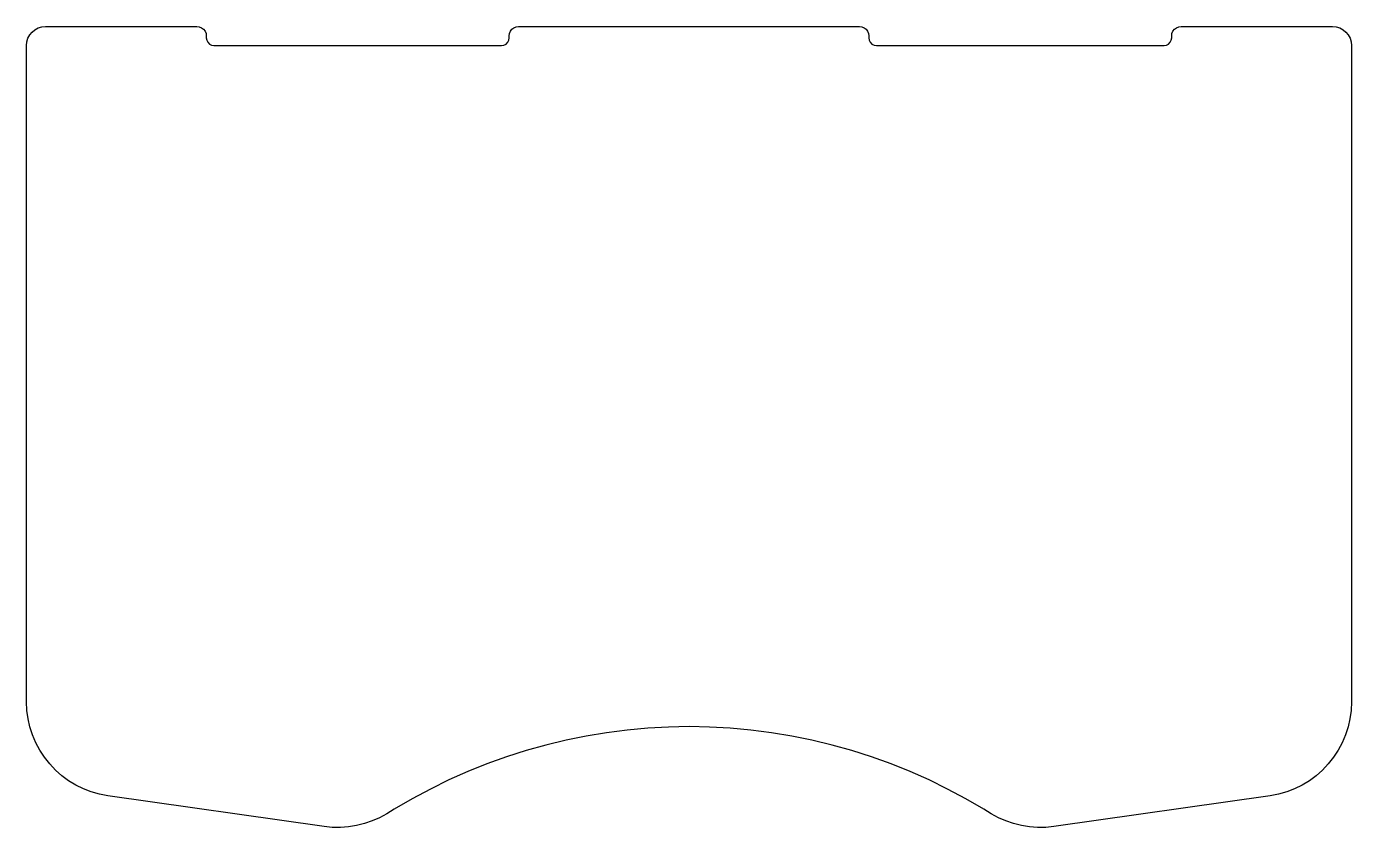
# Model space of a CAD drawing. Extents: x 0 to 1400, y 4 to 850.
import ezdxf

# ---------------------------------------------------------------- set-up
doc = ezdxf.new("R2010")
doc.units = 0
doc.layers.add('CUT', color=1, linetype='Continuous')

msp = doc.modelspace()

# ---------------------------------------------------------------- linework, layer by layer
at = {"layer": 'CUT'}
msp.add_lwpolyline([(0, 830), (0.4, 833.9), (1.5, 837.7), (3.4, 841.1), (5.9, 844.1), (8.9, 846.6), (12.3, 848.5), (16.1, 849.6), (20, 850), (180, 850), (182.6, 849.7), (185, 848.7), (187.1, 847.1), (188.7, 845), (189.7, 842.6), (190, 840), (190, 838), (190.4, 835.5), (191.5, 833.3), (193.3, 831.5), (195.5, 830.4), (198, 830), (502, 830), (504.5, 830.4), (506.7, 831.5), (508.5, 833.3), (509.6, 835.5), (510, 838), (510, 840), (510.3, 842.6), (511.3, 845), (512.9, 847.1), (515, 848.7), (517.4, 849.7), (520, 850), (880, 850), (882.6, 849.7), (885, 848.7), (887.1, 847.1), (888.7, 845), (889.7, 842.6), (890, 840), (890, 838), (890.4, 835.5), (891.5, 833.3), (893.3, 831.5), (895.5, 830.4), (898, 830), (1202, 830), (1204.5, 830.4), (1206.7, 831.5), (1208.5, 833.3), (1209.6, 835.5), (1210, 838), (1210, 840), (1210.3, 842.6), (1211.3, 845), (1212.9, 847.1), (1215, 848.7), (1217.4, 849.7), (1220, 850), (1380, 850), (1383.9, 849.6), (1387.7, 848.5), (1391.1, 846.6), (1394.1, 844.1), (1396.6, 841.1), (1398.5, 837.7), (1399.6, 833.9), (1400, 830), (1400, 136.7), (1399.6, 127.8), (1398.4, 119), (1396.4, 110.3), (1393.7, 101.8), (1390.2, 93.5), (1386, 85.7), (1381.1, 78.2), (1375.5, 71.2), (1369.4, 64.7), (1362.7, 58.8), (1355.5, 53.5), (1347.9, 48.9), (1339.8, 45), (1331.5, 41.8), (1322.9, 39.4), (1314.1, 37.7), (1085.4, 5.1), (1076.9, 4.2), (1068.3, 4.1), (1059.7, 4.7), (1051.2, 6.1), (1042.9, 8.2), (1034.8, 11), (1026.9, 14.4), (1019.4, 18.6), (1011.4, 23.4), (992.5, 34.4), (973.3, 44.7), (953.7, 54.3), (933.7, 63.2), (913.5, 71.3), (892.9, 78.7), (872.2, 85.3), (851.1, 91.2), (829.9, 96.3), (808.5, 100.7), (787, 104.2), (765.3, 107), (743.6, 109), (721.8, 110.2), (700, 110.6), (678.2, 110.2), (656.4, 109), (634.7, 107), (613, 104.2), (591.5, 100.7), (570.1, 96.3), (548.9, 91.2), (527.8, 85.3), (507.1, 78.7), (486.5, 71.3), (466.3, 63.2), (446.3, 54.3), (426.7, 44.7), (407.5, 34.4), (388.6, 23.4), (380.6, 18.6), (373.1, 14.4), (365.2, 11), (357.1, 8.2), (348.8, 6.1), (340.3, 4.7), (331.7, 4.1), (323.1, 4.2), (314.6, 5.1), (85.9, 37.7), (77.1, 39.4), (68.5, 41.8), (60.2, 45), (52.1, 48.9), (44.5, 53.5), (37.3, 58.8), (30.6, 64.7), (24.5, 71.2), (18.9, 78.2), (14, 85.7), (9.8, 93.5), (6.3, 101.8), (3.6, 110.3), (1.6, 119), (0.4, 127.8), (0, 136.7)], close=True, dxfattribs=at)

doc.saveas('drawing.dxf')
